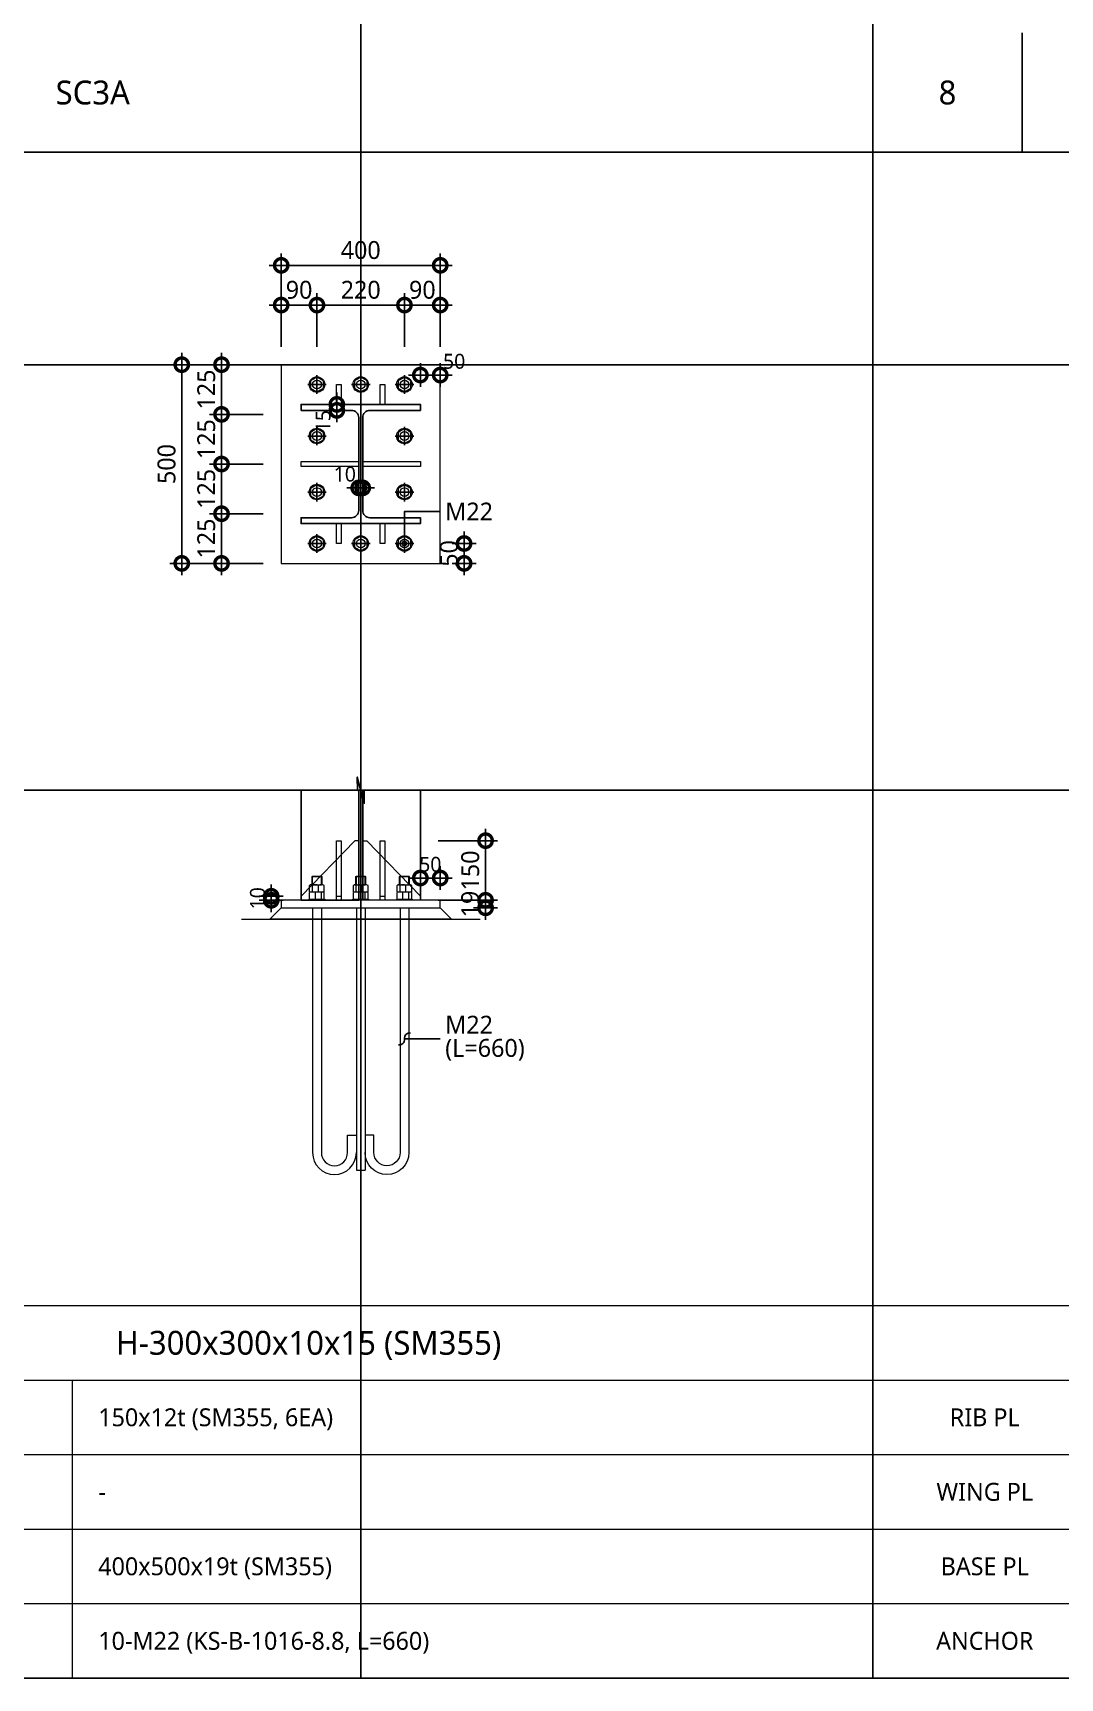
# Model space of a CAD drawing. Extents: x 697 to 24790, y 315 to 8595.
# Drawn here: x 6314 to 8897, y 315 to 4455 of the extents above; entities that cross this region are included whole.
import ezdxf
from ezdxf.enums import TextEntityAlignment as Align
from ezdxf.lldxf.tags import DXFTag

# ---------------------------------------------------------------- set-up
doc = ezdxf.new("R2010")
doc.units = 0
doc.header["$LTSCALE"] = 30
doc.layers.get('DEFPOINTS').update_dxf_attribs({"color": 137})
for name, color, linetype, lineweight in [('Anchor Bolt', 4, 'Continuous', 0), ('Anchor Bolt(Hidden)', 8, 'DASHED0', 0), ('BasePlate', 2, 'Continuous', 0), ('Concrete', 8, 'Continuous', 0), ('Pedestal', 7, 'Continuous', 0), ('Plate', 3, 'Continuous', 0), ('Table(Etc)', 8, 'Continuous', 0), ('Table(Sub)', 7, 'Continuous', 0)]:
    doc.layers.add(name, color=color, linetype=linetype, lineweight=lineweight)
for name, color, linetype in [('Anchor Bolt-Center', 16, 'DASHDOTDOT0'), ('DIM', 7, 'Continuous'), ('DIM-INT', 7, 'Continuous'), ('STEEL', 4, 'Continuous'), ('SYM', 6, 'Continuous'), ('SYM-LEAD', 6, 'Continuous'), ('TABLE', 7, 'Continuous'), ('TEXT', 3, 'Continuous')]:
    doc.layers.add(name, color=color, linetype=linetype)
doc.styles.add('S1', font='malgun.ttf')
doc.styles.add('스타일1', font='malgun.ttf')
tags = doc.linetypes.add('DASHDOTDOT0', pattern=[1, 0.3, -0.23, 0, -0.24, 0, -0.23]).pattern_tags.tags
tags[14:15] = [DXFTag(74, 4), DXFTag(75, 0), DXFTag(340, '0'), DXFTag(46, 0.0), DXFTag(50, 0.0), DXFTag(44, 0.0), DXFTag(45, 0.0)]
tags[12:13] = [DXFTag(74, 4), DXFTag(75, 0), DXFTag(340, '0'), DXFTag(46, 0.0), DXFTag(50, 0.0), DXFTag(44, 0.0), DXFTag(45, 0.0)]
tags[10:11] = [DXFTag(74, 4), DXFTag(75, 0), DXFTag(340, '0'), DXFTag(46, 0.0), DXFTag(50, 0.0), DXFTag(44, 0.0), DXFTag(45, 0.0)]
tags[8:9] = [DXFTag(74, 4), DXFTag(75, 0), DXFTag(340, '0'), DXFTag(46, 0.0), DXFTag(50, 0.0), DXFTag(44, 0.0), DXFTag(45, 0.0)]
tags[6:7] = [DXFTag(74, 4), DXFTag(75, 0), DXFTag(340, '0'), DXFTag(46, 0.0), DXFTag(50, 0.0), DXFTag(44, 0.0), DXFTag(45, 0.0)]
tags[4:5] = [DXFTag(74, 4), DXFTag(75, 0), DXFTag(340, '0'), DXFTag(46, 0.0), DXFTag(50, 0.0), DXFTag(44, 0.0), DXFTag(45, 0.0)]
tags = doc.linetypes.add('DASHED0', pattern=[1, 0.5, -0.5]).pattern_tags.tags
tags[6:7] = [DXFTag(74, 4), DXFTag(75, 0), DXFTag(340, '0'), DXFTag(46, 0.0), DXFTag(50, 0.0), DXFTag(44, 0.0), DXFTag(45, 0.0)]
tags[4:5] = [DXFTag(74, 4), DXFTag(75, 0), DXFTag(340, '0'), DXFTag(46, 0.0), DXFTag(50, 0.0), DXFTag(44, 0.0), DXFTag(45, 0.0)]
doc.dimstyles.new('CJA', dxfattribs={"dimscale": 200, "dimtxt": 3, "dimasz": 1, "dimexe": 2, "dimexo": 3, "dimgap": 1, "dimtad": 1, "dimdec": 0, "dimzin": 1, "dimdsep": 46, "dimlunit": 6, "dimtxsty": '스타일1', "dimblk": 'GAUN-DOT', "dimcen": -2, "dimdle": 2, "dimclrd": 256, "dimclre": 256, "dimclrt": 3, "dimadec": 0, "dimazin": 0, "dimtfac": 1, "dimtdec": 0, "dimtix": 1, "dimtmove": 2, "dimatfit": 3, "dimldrblk": 'DOTSMALL', "dimfxl": 1, "dimtolj": 1, "dimtzin": 1, "dimarcsym": 0})

# ---------------------------------------------------------------- blocks, each defined once
blk = doc.blocks.new('ANCHOR_BOLT-PLAN-M22')
at = {"color": 7, "true_color": 0xffffff}
for p, q in [((-18.2, -3.2), (-16, 2.8)), ((-11.9, 14.2), (-13.1, 11)), ((-11.9, 14.2), (-5.6, 15.3)), ((6.3, 17.4), (3, 16.8)), ((6.3, 17.4), (10.5, 12.5)), ((18.2, 3.2), (16, 5.8)), ((18.2, 3.2), (16, -2.8)), ((-18.2, -3.2), (-16, -5.8)), ((-6.3, -17.4), (-10.5, -12.5)), ((-6.3, -17.4), (-3, -16.8)), ((11.9, -14.2), (5.6, -15.3)), ((11.9, -14.2), (13.1, -11))]:
    blk.add_line(p, q, dxfattribs=at)
blk.add_lwpolyline([(0, 18.5), (-16, 9.2), (-16, -9.2), (0, -18.5), (16, -9.2), (16, 9.2), (0, 18.5)])
at = {"color": 8, "true_color": 0x808080}
blk.add_circle((0, 0), 19.5, dxfattribs=at)
blk.add_circle((0, 0), 11)
at = {"layer": 'Anchor Bolt-Center'}
for p, q in [((-23.4, 0), (23.4, 0)), ((0, 23.4), (0, -23.4))]:
    blk.add_line(p, q, dxfattribs=at)
blk = doc.blocks.new('Arrow_Circle')
blk.add_circle((0, 0), 1)
blk = doc.blocks.new('ANCHOR_BOLT-SECT-M22')
for p, q in [((-12.1, 59.9), (-11, 61)), ((-12.1, 39), (-12.1, 59.9)), ((-12.1, 59.9), (12.1, 59.9)), ((-11, 61), (11, 61)), ((-11, 39), (-11, 61)), ((11, 61), (12.1, 59.9)), ((11, 39), (11, 61)), ((12.1, 59.9), (12.1, 39)), ((-19.5, 0), (-19.5, 3)), ((-19.5, 3), (19.5, 3)), ((19.5, 0), (-19.5, 0)), ((-18.5, 21), (-18.5, 37.2)), ((-18.5, 21), (18.5, 21)), ((-18.5, 3), (-18.5, 19.2)), ((-18.5, 3), (18.5, 3)), ((-14.8, 39), (11.1, 39)), ((-11.1, 21), (-11.1, 37.2)), ((-11.1, 21), (14.8, 21)), ((-3.7, 3), (-3.7, 19.2)), ((3.7, 21), (3.7, 37.2)), ((11.1, 3), (11.1, 19.2)), ((18.5, 21), (18.5, 37.2)), ((18.5, 3), (18.5, 19.2)), ((19.5, 3), (19.5, 0))]:
    blk.add_line(p, q)
for centre, radius, start, end in [((-14.8, 34.3), 4.7, 38.1154, 141.8846), ((-11.1, 4.9), 16.1, 62.6574, 117.3426), ((-3.7, 22.9), 16.1, 62.6574, 117.3426), ((3.7, 4.9), 16.1, 62.6574, 117.3426), ((11.1, 22.9), 16.1, 62.6574, 117.3426), ((14.8, 16.3), 4.7, 38.1154, 141.8846)]:
    blk.add_arc(centre, radius, start, end)
blk = doc.blocks.new('ANCHOR_BOLT-HOOK-M22')
for p, q in [((77, 0), (77, 44)), ((77, 44), (99, 44)), ((99, 44), (99, 0))]:
    blk.add_line(p, q)
for radius in [55, 33]:
    blk.add_arc((44, 0), radius, 180, 0)
blk = doc.blocks.new('Arrow_Tilde')
for centre, start, end in [((-0.25, 0.1875), 216.869898, 323.130102), ((0.25, -0.1875), 36.869898, 143.130102)]:
    blk.add_arc(centre, 0.3125, start, end)
blk = doc.blocks.new('GAUN-DOT')
at = {"linetype": 'ByBlock'}
for p, q in [((2, 0), (-2, 0)), ((0, -2), (0, 2))]:
    blk.add_line(p, q, dxfattribs=at)
at = {"const_width": 2.25}
blk.add_lwpolyline([(0, 0.28125, 1), (0, -0.28125, 1)], format="xyb", close=True, dxfattribs=at)
blk = doc.blocks.new('*D81')
at = {"layer": 'DEFPOINTS', "color": 0, "transparency": 16777216}
for p in [(7288.1, 3570.1), (7338.1, 3594), (7338.1, 3570.1)]:
    blk.add_point(p, dxfattribs=at)
at = {"layer": 'DIM-INT', "lineweight": -2, "transparency": 16777216}
for p, q in [((7288.1, 3615.1), (7288.1, 3624)), ((7338.1, 3615.1), (7338.1, 3624)), ((7273.1, 3594), (7258.1, 3594)), ((7288.1, 3594), (7338.1, 3594)), ((7353.1, 3594), (7368.1, 3594))]:
    blk.add_line(p, q, dxfattribs=at)
at = {"layer": 'DIM-INT', "lineweight": -2, "transparency": 16777216, "xscale": 15, "yscale": 15, "zscale": 15}
blk.add_blockref('GAUN-DOT', (7288.1, 3594), dxfattribs=at)
at = {"layer": 'DIM-INT', "lineweight": -2, "transparency": 16777216, "xscale": 15, "yscale": 15, "zscale": 15, "rotation": 180}
blk.add_blockref('GAUN-DOT', (7338.1, 3594), dxfattribs=at)
at = {"layer": 'DIM-INT', "color": 3, "transparency": 16777216, "insert": (7373.1, 3628.4), "char_height": 37.5, "attachment_point": 5, "style": '스타일1'}
blk.add_mtext('\\A1;50', dxfattribs=at)
blk = doc.blocks.new('_DotSmall')
at = {"color": 0, "linetype": 'ByBlock', "const_width": 0.5}
blk.add_lwpolyline([(-0.0625, 0, 1), (0.0625, 0, 1)], format="xyb", close=True, dxfattribs=at)
blk = doc.blocks.new('*D82')
at = {"layer": 'DEFPOINTS', "color": 0, "transparency": 16777216}
for p in [(7248.1, 3770.1), (7028.1, 3620.1), (7248.1, 3620.1)]:
    blk.add_point(p, dxfattribs=at)
at = {"layer": 'DIM', "lineweight": -2, "transparency": 16777216}
for p, q in [((7028.1, 3665.1), (7028.1, 3800.1)), ((7043.1, 3770.1), (7233.1, 3770.1)), ((7248.1, 3665.1), (7248.1, 3800.1))]:
    blk.add_line(p, q, dxfattribs=at)
at = {"layer": 'DIM', "lineweight": -2, "transparency": 16777216, "xscale": 15, "yscale": 15, "zscale": 15, "rotation": 180}
blk.add_blockref('GAUN-DOT', (7028.1, 3770.1), dxfattribs=at)
at = {"layer": 'DIM', "lineweight": -2, "transparency": 16777216, "xscale": 15, "yscale": 15, "zscale": 15}
blk.add_blockref('GAUN-DOT', (7248.1, 3770.1), dxfattribs=at)
at = {"layer": 'DIM', "color": 3, "transparency": 16777216, "insert": (7138.1, 3808.3), "char_height": 45, "attachment_point": 5, "style": '스타일1'}
blk.add_mtext('\\A1;220', dxfattribs=at)
blk = doc.blocks.new('*D83')
at = {"layer": 'DEFPOINTS', "color": 0, "transparency": 16777216}
for p in [(7338.1, 3870.1), (6938.1, 3620.1), (7338.1, 3620.1)]:
    blk.add_point(p, dxfattribs=at)
at = {"layer": 'DIM', "lineweight": -2, "transparency": 16777216}
for p, q in [((6938.1, 3665.1), (6938.1, 3900.1)), ((7338.1, 3665.1), (7338.1, 3900.1)), ((6953.1, 3870.1), (7323.1, 3870.1))]:
    blk.add_line(p, q, dxfattribs=at)
at = {"layer": 'DIM', "lineweight": -2, "transparency": 16777216, "xscale": 15, "yscale": 15, "zscale": 15, "rotation": 180}
blk.add_blockref('GAUN-DOT', (6938.1, 3870.1), dxfattribs=at)
at = {"layer": 'DIM', "lineweight": -2, "transparency": 16777216, "xscale": 15, "yscale": 15, "zscale": 15}
blk.add_blockref('GAUN-DOT', (7338.1, 3870.1), dxfattribs=at)
at = {"layer": 'DIM', "color": 3, "transparency": 16777216, "insert": (7138.1, 3908.3), "char_height": 45, "attachment_point": 5, "style": '스타일1'}
blk.add_mtext('\\A1;400', dxfattribs=at)
blk = doc.blocks.new('*D84')
at = {"layer": 'DEFPOINTS', "color": 0, "transparency": 16777216}
for p in [(7133.1, 3370.1), (7143.1, 3370.1), (7143.1, 3310.1)]:
    blk.add_point(p, dxfattribs=at)
at = {"layer": 'DIM-INT', "lineweight": -2, "transparency": 16777216}
for p, q in [((7133.1, 3325.1), (7133.1, 3280.1)), ((7143.1, 3325.1), (7143.1, 3280.1)), ((7118.1, 3310.1), (7103.1, 3310.1)), ((7133.1, 3310.1), (7143.1, 3310.1)), ((7158.1, 3310.1), (7173.1, 3310.1))]:
    blk.add_line(p, q, dxfattribs=at)
at = {"layer": 'DIM-INT', "lineweight": -2, "transparency": 16777216, "xscale": 15, "yscale": 15, "zscale": 15}
blk.add_blockref('GAUN-DOT', (7133.1, 3310.1), dxfattribs=at)
at = {"layer": 'DIM-INT', "lineweight": -2, "transparency": 16777216, "xscale": 15, "yscale": 15, "zscale": 15, "rotation": 180}
blk.add_blockref('GAUN-DOT', (7143.1, 3310.1), dxfattribs=at)
at = {"layer": 'DIM-INT', "color": 3, "transparency": 16777216, "insert": (7098.1, 3344.6), "char_height": 37.5, "attachment_point": 5, "style": '스타일1'}
blk.add_mtext('\\A1;10', dxfattribs=at)
blk = doc.blocks.new('*D85')
at = {"layer": 'DEFPOINTS', "color": 0, "transparency": 16777216}
for p in [(7138.1, 3520.1), (7078.1, 3505.1), (7138.1, 3505.1)]:
    blk.add_point(p, dxfattribs=at)
at = {"layer": 'DIM-INT', "lineweight": -2, "transparency": 16777216}
for p, q in [((7093.1, 3520.1), (7048.1, 3520.1)), ((7078.1, 3535.1), (7078.1, 3550.1)), ((7078.1, 3520.1), (7078.1, 3505.1)), ((7093.1, 3505.1), (7048.1, 3505.1)), ((7078.1, 3490.1), (7078.1, 3475.1))]:
    blk.add_line(p, q, dxfattribs=at)
at = {"layer": 'DIM-INT', "lineweight": -2, "transparency": 16777216, "xscale": 15, "yscale": 15, "zscale": 15}
for p, rotation in [((7078.1, 3520.1), 270), ((7078.1, 3505.1), 90)]:
    blk.add_blockref('GAUN-DOT', p, dxfattribs=dict(at, rotation=rotation))
at = {"layer": 'DIM-INT', "color": 3, "transparency": 16777216, "insert": (7043.6, 3478), "char_height": 37.5, "attachment_point": 5, "rotation": 90, "style": '스타일1'}
blk.add_mtext('\\A1;15', dxfattribs=at)
blk = doc.blocks.new('*D86')
at = {"layer": 'DEFPOINTS', "color": 0, "transparency": 16777216}
for p in [(7338.1, 3170.1), (7398.1, 3170.1), (7338.1, 3120.1)]:
    blk.add_point(p, dxfattribs=at)
at = {"layer": 'DIM', "lineweight": -2, "transparency": 16777216}
for p, q in [((7398.1, 3185.1), (7398.1, 3200.1)), ((7383.1, 3170.1), (7428.1, 3170.1)), ((7398.1, 3120.1), (7398.1, 3170.1)), ((7383.1, 3120.1), (7428.1, 3120.1)), ((7398.1, 3105.1), (7398.1, 3090.1))]:
    blk.add_line(p, q, dxfattribs=at)
at = {"layer": 'DIM', "lineweight": -2, "transparency": 16777216, "xscale": 15, "yscale": 15, "zscale": 15}
for p, rotation in [((7398.1, 3170.1), 270), ((7398.1, 3120.1), 90)]:
    blk.add_blockref('GAUN-DOT', p, dxfattribs=dict(at, rotation=rotation))
at = {"layer": 'DIM', "color": 3, "transparency": 16777216, "insert": (7359.9, 3145.1), "char_height": 45, "attachment_point": 5, "rotation": 90, "style": '스타일1'}
blk.add_mtext('\\A1;50', dxfattribs=at)
blk = doc.blocks.new('*D87')
at = {"layer": 'DEFPOINTS', "color": 0, "transparency": 16777216}
for p in [(7288.1, 2422.3), (7452.1, 2422.3), (7288.1, 2272.3)]:
    blk.add_point(p, dxfattribs=at)
at = {"layer": 'DIM', "lineweight": -2, "transparency": 16777216}
for p, q in [((7333.1, 2422.3), (7482.1, 2422.3)), ((7452.1, 2287.3), (7452.1, 2407.3)), ((7333.1, 2272.3), (7482.1, 2272.3))]:
    blk.add_line(p, q, dxfattribs=at)
at = {"layer": 'DIM', "lineweight": -2, "transparency": 16777216, "xscale": 15, "yscale": 15, "zscale": 15}
for p, rotation in [((7452.1, 2422.3), 90), ((7452.1, 2272.3), 270)]:
    blk.add_blockref('GAUN-DOT', p, dxfattribs=dict(at, rotation=rotation))
at = {"layer": 'DIM', "color": 3, "transparency": 16777216, "insert": (7413.7, 2347.3), "char_height": 45, "attachment_point": 5, "rotation": 90, "style": '스타일1'}
blk.add_mtext('\\A1;150', dxfattribs=at)
blk = doc.blocks.new('*D88')
at = {"layer": 'DEFPOINTS', "color": 0, "transparency": 16777216}
for p in [(6913.1, 2282.3), (6988.1, 2282.3), (6988.1, 2272.3)]:
    blk.add_point(p, dxfattribs=at)
at = {"layer": 'DIM-INT', "lineweight": -2, "transparency": 16777216}
for p, q in [((6943.1, 2282.3), (6883.1, 2282.3)), ((6913.1, 2297.3), (6913.1, 2312.3)), ((6913.1, 2272.3), (6913.1, 2282.3)), ((6943.1, 2272.3), (6883.1, 2272.3)), ((6913.1, 2257.3), (6913.1, 2242.3))]:
    blk.add_line(p, q, dxfattribs=at)
at = {"layer": 'DIM-INT', "lineweight": -2, "transparency": 16777216, "xscale": 15, "yscale": 15, "zscale": 15}
for p, rotation in [((6913.1, 2282.3), 270), ((6913.1, 2272.3), 90)]:
    blk.add_blockref('GAUN-DOT', p, dxfattribs=dict(at, rotation=rotation))
at = {"layer": 'DIM-INT', "color": 3, "transparency": 16777216, "insert": (6878.6, 2277.3), "char_height": 37.5, "attachment_point": 5, "rotation": 90, "style": '스타일1'}
blk.add_mtext('\\A1;10', dxfattribs=at)
blk = doc.blocks.new('*D89')
at = {"layer": 'DEFPOINTS', "color": 0, "transparency": 16777216}
for p in [(7338.1, 2328.3), (7288.1, 2253.3), (7338.1, 2253.3)]:
    blk.add_point(p, dxfattribs=at)
at = {"layer": 'DIM-INT', "lineweight": -2, "transparency": 16777216}
for p, q in [((7273.1, 2328.3), (7258.1, 2328.3)), ((7288.1, 2298.3), (7288.1, 2358.3)), ((7288.1, 2328.3), (7338.1, 2328.3)), ((7338.1, 2298.3), (7338.1, 2358.3)), ((7353.1, 2328.3), (7368.1, 2328.3))]:
    blk.add_line(p, q, dxfattribs=at)
at = {"layer": 'DIM-INT', "lineweight": -2, "transparency": 16777216, "xscale": 15, "yscale": 15, "zscale": 15}
blk.add_blockref('GAUN-DOT', (7288.1, 2328.3), dxfattribs=at)
at = {"layer": 'DIM-INT', "lineweight": -2, "transparency": 16777216, "xscale": 15, "yscale": 15, "zscale": 15, "rotation": 180}
blk.add_blockref('GAUN-DOT', (7338.1, 2328.3), dxfattribs=at)
at = {"layer": 'DIM-INT', "color": 3, "transparency": 16777216, "insert": (7313.1, 2362.6), "char_height": 37.5, "attachment_point": 5, "style": '스타일1'}
blk.add_mtext('\\A1;50', dxfattribs=at)
blk = doc.blocks.new('*D90')
at = {"layer": 'DEFPOINTS', "color": 0, "transparency": 16777216}
for p in [(7392.1, 2272.3), (7392.1, 2253.3), (7452.1, 2272.3)]:
    blk.add_point(p, dxfattribs=at)
at = {"layer": 'DIM', "lineweight": -2, "transparency": 16777216}
for p, q in [((7452.1, 2287.3), (7452.1, 2302.3)), ((7437.1, 2272.3), (7482.1, 2272.3)), ((7437.1, 2253.3), (7482.1, 2253.3)), ((7452.1, 2253.3), (7452.1, 2272.3)), ((7452.1, 2238.3), (7452.1, 2223.3))]:
    blk.add_line(p, q, dxfattribs=at)
at = {"layer": 'DIM', "lineweight": -2, "transparency": 16777216, "xscale": 15, "yscale": 15, "zscale": 15}
for p, rotation in [((7452.1, 2272.3), 270), ((7452.1, 2253.3), 90)]:
    blk.add_blockref('GAUN-DOT', p, dxfattribs=dict(at, rotation=rotation))
at = {"layer": 'DIM', "color": 3, "transparency": 16777216, "insert": (7413.7, 2262.8), "char_height": 45, "attachment_point": 5, "rotation": 90, "style": '스타일1'}
blk.add_mtext('\\A1;19', dxfattribs=at)
blk = doc.blocks.new('*D172')
at = {"layer": 'DEFPOINTS', "color": 0, "transparency": 16777216}
for p in [(7248.1, 3770.1), (7248.1, 3620.1), (7338.1, 3620.1)]:
    blk.add_point(p, dxfattribs=at)
at = {"layer": 'DIM', "lineweight": -2, "transparency": 16777216}
for p, q in [((7233.1, 3770.1), (7218.1, 3770.1)), ((7248.1, 3665.1), (7248.1, 3800.1)), ((7338.1, 3770.1), (7248.1, 3770.1)), ((7338.1, 3665.1), (7338.1, 3800.1)), ((7353.1, 3770.1), (7368.1, 3770.1))]:
    blk.add_line(p, q, dxfattribs=at)
at = {"layer": 'DIM', "lineweight": -2, "transparency": 16777216, "xscale": 15, "yscale": 15, "zscale": 15}
blk.add_blockref('GAUN-DOT', (7248.1, 3770.1), dxfattribs=at)
at = {"layer": 'DIM', "lineweight": -2, "transparency": 16777216, "xscale": 15, "yscale": 15, "zscale": 15, "rotation": 180}
blk.add_blockref('GAUN-DOT', (7338.1, 3770.1), dxfattribs=at)
at = {"layer": 'DIM', "color": 3, "transparency": 16777216, "insert": (7293.1, 3808.3), "char_height": 45, "attachment_point": 5, "style": '스타일1'}
blk.add_mtext('\\A1;90', dxfattribs=at)
blk = doc.blocks.new('*D173')
at = {"layer": 'DEFPOINTS', "color": 0, "transparency": 16777216}
for p in [(7028.1, 3770.1), (6938.1, 3620.1), (7028.1, 3620.1)]:
    blk.add_point(p, dxfattribs=at)
at = {"layer": 'DIM', "lineweight": -2, "transparency": 16777216}
for p, q in [((6923.1, 3770.1), (6908.1, 3770.1)), ((6938.1, 3665.1), (6938.1, 3800.1)), ((6938.1, 3770.1), (7028.1, 3770.1)), ((7028.1, 3665.1), (7028.1, 3800.1)), ((7043.1, 3770.1), (7058.1, 3770.1))]:
    blk.add_line(p, q, dxfattribs=at)
at = {"layer": 'DIM', "lineweight": -2, "transparency": 16777216, "xscale": 15, "yscale": 15, "zscale": 15}
blk.add_blockref('GAUN-DOT', (6938.1, 3770.1), dxfattribs=at)
at = {"layer": 'DIM', "lineweight": -2, "transparency": 16777216, "xscale": 15, "yscale": 15, "zscale": 15, "rotation": 180}
blk.add_blockref('GAUN-DOT', (7028.1, 3770.1), dxfattribs=at)
at = {"layer": 'DIM', "color": 3, "transparency": 16777216, "insert": (6983.1, 3808.3), "char_height": 45, "attachment_point": 5, "style": '스타일1'}
blk.add_mtext('\\A1;90', dxfattribs=at)
blk = doc.blocks.new('*D177')
at = {"layer": 'DEFPOINTS', "color": 0, "transparency": 16777216}
for p in [(6788.1, 3620.1), (6938.1, 3620.1), (6938.1, 3495.1)]:
    blk.add_point(p, dxfattribs=at)
at = {"layer": 'DIM', "lineweight": -2, "transparency": 16777216}
for p, q in [((6893.1, 3620.1), (6758.1, 3620.1)), ((6788.1, 3510.1), (6788.1, 3605.1)), ((6893.1, 3495.1), (6758.1, 3495.1))]:
    blk.add_line(p, q, dxfattribs=at)
at = {"layer": 'DIM', "lineweight": -2, "transparency": 16777216, "xscale": 15, "yscale": 15, "zscale": 15}
for p, rotation in [((6788.1, 3620.1), 90), ((6788.1, 3495.1), 270)]:
    blk.add_blockref('GAUN-DOT', p, dxfattribs=dict(at, rotation=rotation))
at = {"layer": 'DIM', "color": 3, "transparency": 16777216, "insert": (6749.8, 3557.6), "char_height": 45, "attachment_point": 5, "rotation": 90, "style": '스타일1'}
blk.add_mtext('\\A1;125', dxfattribs=at)
blk = doc.blocks.new('*D178')
at = {"layer": 'DEFPOINTS', "color": 0, "transparency": 16777216}
for p in [(6688.1, 3620.1), (6938.1, 3620.1), (6938.1, 3120.1)]:
    blk.add_point(p, dxfattribs=at)
at = {"layer": 'DIM', "lineweight": -2, "transparency": 16777216}
for p, q in [((6893.1, 3620.1), (6658.1, 3620.1)), ((6688.1, 3135.1), (6688.1, 3605.1)), ((6893.1, 3120.1), (6658.1, 3120.1))]:
    blk.add_line(p, q, dxfattribs=at)
at = {"layer": 'DIM', "lineweight": -2, "transparency": 16777216, "xscale": 15, "yscale": 15, "zscale": 15}
for p, rotation in [((6688.1, 3620.1), 90), ((6688.1, 3120.1), 270)]:
    blk.add_blockref('GAUN-DOT', p, dxfattribs=dict(at, rotation=rotation))
at = {"layer": 'DIM', "color": 3, "transparency": 16777216, "insert": (6649.9, 3370.1), "char_height": 45, "attachment_point": 5, "rotation": 90, "style": '스타일1'}
blk.add_mtext('\\A1;500', dxfattribs=at)
blk = doc.blocks.new('*D174')
at = {"layer": 'DEFPOINTS', "color": 0, "transparency": 16777216}
for p in [(6938.1, 3495.1), (6788.1, 3370.1), (6938.1, 3370.1)]:
    blk.add_point(p, dxfattribs=at)
at = {"layer": 'DIM', "lineweight": -2, "transparency": 16777216}
for p, q in [((6893.1, 3495.1), (6758.1, 3495.1)), ((6788.1, 3480.1), (6788.1, 3385.1)), ((6893.1, 3370.1), (6758.1, 3370.1))]:
    blk.add_line(p, q, dxfattribs=at)
at = {"layer": 'DIM', "lineweight": -2, "transparency": 16777216, "xscale": 15, "yscale": 15, "zscale": 15}
for p, rotation in [((6788.1, 3495.1), 90), ((6788.1, 3370.1), 270)]:
    blk.add_blockref('GAUN-DOT', p, dxfattribs=dict(at, rotation=rotation))
at = {"layer": 'DIM', "color": 3, "transparency": 16777216, "insert": (6749.8, 3432.6), "char_height": 45, "attachment_point": 5, "rotation": 90, "style": '스타일1'}
blk.add_mtext('\\A1;125', dxfattribs=at)
blk = doc.blocks.new('*D175')
at = {"layer": 'DEFPOINTS', "color": 0, "transparency": 16777216}
for p in [(6938.1, 3245.1), (6788.1, 3120.1), (6938.1, 3120.1)]:
    blk.add_point(p, dxfattribs=at)
at = {"layer": 'DIM', "lineweight": -2, "transparency": 16777216}
for p, q in [((6893.1, 3245.1), (6758.1, 3245.1)), ((6788.1, 3230.1), (6788.1, 3135.1)), ((6893.1, 3120.1), (6758.1, 3120.1))]:
    blk.add_line(p, q, dxfattribs=at)
at = {"layer": 'DIM', "lineweight": -2, "transparency": 16777216, "xscale": 15, "yscale": 15, "zscale": 15}
for p, rotation in [((6788.1, 3245.1), 90), ((6788.1, 3120.1), 270)]:
    blk.add_blockref('GAUN-DOT', p, dxfattribs=dict(at, rotation=rotation))
at = {"layer": 'DIM', "color": 3, "transparency": 16777216, "insert": (6749.8, 3182.6), "char_height": 45, "attachment_point": 5, "rotation": 90, "style": '스타일1'}
blk.add_mtext('\\A1;125', dxfattribs=at)
blk = doc.blocks.new('*D176')
at = {"layer": 'DEFPOINTS', "color": 0, "transparency": 16777216}
for p in [(6788.1, 3370.1), (6938.1, 3370.1), (6938.1, 3245.1)]:
    blk.add_point(p, dxfattribs=at)
at = {"layer": 'DIM', "lineweight": -2, "transparency": 16777216}
for p, q in [((6893.1, 3370.1), (6758.1, 3370.1)), ((6788.1, 3260.1), (6788.1, 3355.1)), ((6893.1, 3245.1), (6758.1, 3245.1))]:
    blk.add_line(p, q, dxfattribs=at)
at = {"layer": 'DIM', "lineweight": -2, "transparency": 16777216, "xscale": 15, "yscale": 15, "zscale": 15}
for p, rotation in [((6788.1, 3370.1), 90), ((6788.1, 3245.1), 270)]:
    blk.add_blockref('GAUN-DOT', p, dxfattribs=dict(at, rotation=rotation))
at = {"layer": 'DIM', "color": 3, "transparency": 16777216, "insert": (6749.8, 3307.6), "char_height": 45, "attachment_point": 5, "rotation": 90, "style": '스타일1'}
blk.add_mtext('\\A1;125', dxfattribs=at)

msp = doc.modelspace()

# ---------------------------------------------------------------- linework, layer by layer
at = {"layer": 'Anchor Bolt(Hidden)'}
for p, q in [((7017.1, 2253.3), (7017.1, 1637.3)), ((7039.1, 2253.3), (7039.1, 1637.3)), ((7127.1, 2253.3), (7127.1, 1593.3)), ((7149.1, 2253.3), (7149.1, 1593.3)), ((7237.1, 2253.3), (7237.1, 1637.3)), ((7259.1, 2253.3), (7259.1, 1637.3)), ((7127.1, 1593.3), (7149.1, 1593.3))]:
    msp.add_line(p, q, dxfattribs=at)
at = {"layer": 'BasePlate'}
for points in [[(6938.1, 3620.1), (6938.1, 3120.1), (7338.1, 3120.1), (7338.1, 3620.1), (6938.1, 3620.1)], [(6938.1, 2272.3), (6938.1, 2253.3), (7338.1, 2253.3), (7338.1, 2272.3), (6938.1, 2272.3)]]:
    msp.add_lwpolyline(points, dxfattribs=at)
at = {"layer": 'Concrete'}
msp.add_lwpolyline([(7366.6, 2224.8), (6909.6, 2224.8), (6938.1, 2253.3), (7338.1, 2253.3), (7366.6, 2224.8)], dxfattribs=at)
at = {"layer": 'DEFPOINTS'}
for p, q in [((7138.1, 8595), (7138.1, 315)), ((697.5, 3620.1), (11162.7, 3620.1)), ((697.5, 2549.2), (11162.7, 2549.2))]:
    msp.add_line(p, q, dxfattribs=at)
at = {"layer": 'DIM', "color": 3}
msp.add_line((697.5, 315), (11002.5, 315), dxfattribs=at)
at = {"layer": 'Pedestal'}
msp.add_line((6838.1, 2224.8), (7438.1, 2224.8), dxfattribs=at)
at = {"layer": 'Plate'}
for p, q in [((7077.1, 2282.3), (7089.1, 2282.3)), ((7187.1, 2282.3), (7199.1, 2282.3))]:
    msp.add_line(p, q, dxfattribs=at)
for points in [[(7089.1, 3520.1), (7077.1, 3520.1), (7077.1, 3570.1), (7089.1, 3570.1), (7089.1, 3520.1)], [(7199.1, 3520.1), (7187.1, 3520.1), (7187.1, 3570.1), (7199.1, 3570.1), (7199.1, 3520.1)], [(7133.1, 3376.1), (7133.1, 3364.1), (6988.1, 3364.1), (6988.1, 3376.1), (7133.1, 3376.1)], [(7143.1, 3364.1), (7143.1, 3376.1), (7288.1, 3376.1), (7288.1, 3364.1), (7143.1, 3364.1)], [(7077.1, 3220.1), (7089.1, 3220.1), (7089.1, 3170.1), (7077.1, 3170.1), (7077.1, 3220.1)], [(7187.1, 3220.1), (7199.1, 3220.1), (7199.1, 3170.1), (7187.1, 3170.1), (7187.1, 3220.1)], [(6988.1, 2272.3), (7133.1, 2272.3), (7133.1, 2422.3), (7123.1, 2422.3), (6988.1, 2282.3), (6988.1, 2272.3)], [(7077.1, 2272.3), (7077.1, 2422.3), (7089.1, 2422.3), (7089.1, 2272.3)], [(7288.1, 2272.3), (7143.1, 2272.3), (7143.1, 2422.3), (7153.1, 2422.3), (7288.1, 2282.3), (7288.1, 2272.3)], [(7187.1, 2272.3), (7187.1, 2422.3), (7199.1, 2422.3), (7199.1, 2272.3)]]:
    msp.add_lwpolyline(points, dxfattribs=at)
at = {"layer": 'STEEL'}
for p, q in [((6988.1, 2272.3), (6988.1, 2549.2)), ((7288.1, 2272.3), (7288.1, 2549.2))]:
    msp.add_line(p, q, dxfattribs=at)
at = {"layer": 'STEEL', "linetype": 'DASHED0'}
for p, q in [((7133.1, 2272.3), (7133.1, 2549.2)), ((7143.1, 2272.3), (7143.1, 2549.2))]:
    msp.add_line(p, q, dxfattribs=at)
at = {"layer": 'STEEL'}
msp.add_lwpolyline([(6988.1, 3505.1), (6988.1, 3520.1), (7288.1, 3520.1), (7288.1, 3505.1), (7161.1, 3505.1, 0.414214), (7143.1, 3487.1), (7143.1, 3253.1, 0.414214), (7161.1, 3235.1), (7288.1, 3235.1), (7288.1, 3220.1), (6988.1, 3220.1), (6988.1, 3235.1), (7115.1, 3235.1, 0.414214), (7133.1, 3253.1), (7133.1, 3487.1, 0.414214), (7115.1, 3505.1), (6988.1, 3505.1)], format="xyb", dxfattribs=at)
at = {"layer": 'SYM'}
msp.add_lwpolyline([(6903, 2549.1), (7129.9, 2548.9), (7129.3, 2582.3), (7147, 2516), (7146.4, 2548.9), (7374.8, 2549.1)], dxfattribs=at)
at = {"layer": 'SYM-LEAD', "color": 6}
msp.add_line((7248.1, 1923.3), (7338.1, 1923.3), dxfattribs=at)
msp.add_lwpolyline([(7248.1, 3175.6), (7248.1, 3250.6), (7338.1, 3250.6)], dxfattribs=at)
at = {"layer": 'TABLE', "color": 3}
msp.add_line((8426.3, 8595), (8426.3, 315), dxfattribs=at)
at = {"layer": 'TABLE', "color": 4}
for p, q in [((8801.3, 4455), (8801.3, 4155)), ((697.5, 4155), (11002.5, 4155))]:
    msp.add_line(p, q, dxfattribs=at)
at = {"layer": 'Table(Etc)'}
for p, q in [((701.9, 877.5), (11002.5, 877.5)), ((701.9, 690), (11002.5, 690)), ((701.9, 502.5), (11002.5, 502.5))]:
    msp.add_line(p, q, dxfattribs=at)
at = {"layer": 'Table(Sub)'}
for p, q in [((701.9, 1252.5), (11002.5, 1252.5)), ((701.9, 1065), (11002.5, 1065)), ((6412.5, 1065), (6412.5, 315))]:
    msp.add_line(p, q, dxfattribs=at)

# ---------------------------------------------------------------- block references
at = {"layer": 'Anchor Bolt'}
for name, p in [('ANCHOR_BOLT-PLAN-M22', (7028.1, 3570.1)), ('ANCHOR_BOLT-PLAN-M22', (7138.1, 3570.1)), ('ANCHOR_BOLT-PLAN-M22', (7248.1, 3570.1)), ('ANCHOR_BOLT-PLAN-M22', (7028.1, 3440.6)), ('ANCHOR_BOLT-PLAN-M22', (7248.1, 3440.6)), ('ANCHOR_BOLT-PLAN-M22', (7028.1, 3299.6)), ('ANCHOR_BOLT-PLAN-M22', (7248.1, 3299.6)), ('ANCHOR_BOLT-PLAN-M22', (7028.1, 3170.1)), ('ANCHOR_BOLT-PLAN-M22', (7138.1, 3170.1)), ('ANCHOR_BOLT-PLAN-M22', (7248.1, 3170.1)), ('ANCHOR_BOLT-SECT-M22', (7028.1, 2272.3)), ('ANCHOR_BOLT-SECT-M22', (7138.1, 2272.3)), ('ANCHOR_BOLT-SECT-M22', (7248.1, 2272.3))]:
    msp.add_blockref(name, p, dxfattribs=at)
at = {"layer": 'Anchor Bolt(Hidden)'}
msp.add_blockref('ANCHOR_BOLT-HOOK-M22', (7028.1, 1637.3), dxfattribs=at)
at = {"layer": 'Anchor Bolt(Hidden)', "xscale": -1}
msp.add_blockref('ANCHOR_BOLT-HOOK-M22', (7248.1, 1637.3), dxfattribs=at)
at = {"layer": 'SYM-LEAD', "color": 6, "xscale": 42.5, "yscale": 42.5, "rotation": 45}
msp.add_blockref('Arrow_Tilde', (7248.1, 1923.3), dxfattribs=at)
at = {"layer": 'TEXT', "xscale": 5.5, "yscale": 5.5}
msp.add_blockref('Arrow_Circle', (7248.1, 3170.1), dxfattribs=at)

# ---------------------------------------------------------------- texts
at = {"layer": 'TEXT', "linetype": 'ByBlock', "style": '스타일1'}
for s, height, p in [('SC3A', 60, (6370.8, 4305)), ('150x12t (SM355, 6EA)', 45, (6478.1, 971.3)), ('-', 45, (6478.1, 783.8)), ('400x500x19t (SM355)', 45, (6478.1, 596.3)), ('10-M22 (KS-B-1016-8.8, L=660)', 45, (6478.1, 408.8))]:
    msp.add_text(s, height=height, dxfattribs=at).set_placement(p, align=Align.MIDDLE_LEFT)
at = {"layer": 'TEXT', "color": 6, "linetype": 'ByBlock', "style": '스타일1'}
msp.add_text('8', height=60, dxfattribs=at).set_placement((8613.8, 4305), align=Align.MIDDLE_CENTER)
at = {"layer": 'TEXT', "color": 3, "style": 'S1'}
msp.add_text('M22', height=45, dxfattribs=at).set_placement((7350.6, 3250.6), align=Align.MIDDLE_LEFT)
msp.add_text('M22', height=45, dxfattribs=at).set_placement((7350.6, 1923.3), align=Align.BOTTOM_LEFT)
msp.add_text('(L=660)', height=45, dxfattribs=at).set_placement((7350.6, 1923.3), align=Align.TOP_LEFT)
at = {"layer": 'TEXT', "linetype": 'ByBlock', "style": '스타일1'}
for s, height, p in [('H-300x300x10x15 (SM355)', 60, (7006.9, 1158.8)), ('RIB PL', 45, (8707.5, 971.3)), ('WING PL', 45, (8707.5, 783.8)), ('BASE PL', 45, (8707.5, 596.3)), ('ANCHOR', 45, (8707.5, 408.8))]:
    msp.add_text(s, height=height, dxfattribs=at).set_placement(p, align=Align.MIDDLE_CENTER)

# ---------------------------------------------------------------- dimensions: what is measured, and where the dimension line sits
at = {"layer": 'DIM'}
for p1, p2, distance, picture, middle in [((6938.1, 3620.1), (7338.1, 3620.1), 250, '*D83', (7138.1, 3908.3)), ((6938.1, 3620.1), (7028.1, 3620.1), 150, '*D173', (6983.1, 3808.3)), ((7028.1, 3620.1), (7248.1, 3620.1), 150, '*D82', (7138.1, 3808.3)), ((7338.1, 3620.1), (7248.1, 3620.1), -150, '*D172', (7293.1, 3808.3)), ((6938.1, 3120.1), (6938.1, 3620.1), 250, '*D178', (6649.9, 3370.1)), ((6938.1, 3495.1), (6938.1, 3620.1), 150, '*D177', (6749.8, 3557.6)), ((6938.1, 3495.1), (6938.1, 3370.1), -150, '*D174', (6749.8, 3432.6)), ((6938.1, 3245.1), (6938.1, 3370.1), 150, '*D176', (6749.8, 3307.6)), ((6938.1, 3245.1), (6938.1, 3120.1), -150, '*D175', (6749.8, 3182.6)), ((7338.1, 3120.1), (7338.1, 3170.1), -60, '*D86', (7359.9, 3145.1)), ((7288.1, 2272.3), (7288.1, 2422.3), -163.9, '*D87', (7413.7, 2347.3)), ((7392.1, 2253.3), (7392.1, 2272.3), -60, '*D90', (7413.7, 2262.8))]:
    dim = msp.add_aligned_dim(p1=p1, p2=p2, distance=distance, dimstyle='CJA', override={"dimscale": 15}, dxfattribs=at)
    dim.commit()
    dim.dimension.update_dxf_attribs({"geometry": picture, "text_midpoint": middle})
at = {"layer": 'DIM-INT'}
for base, p1, p2, angle, picture, middle in [((7338.1, 3594), (7288.1, 3570.1), (7338.1, 3570.1), 0, '*D81', (7373.1, 3628.4)), ((7078.1, 3505.1), (7138.1, 3520.1), (7138.1, 3505.1), 270, '*D85', (7043.6, 3478)), ((7143.1, 3310.1), (7133.1, 3370.1), (7143.1, 3370.1), 0, '*D84', (7098.1, 3344.6))]:
    dim = msp.add_linear_dim(base=base, p1=p1, p2=p2, angle=angle, dimstyle='CJA', override={"dimscale": 15, "dimtxt": 2.5}, dxfattribs=at)
    dim.commit()
    dim.dimension.update_dxf_attribs({"geometry": picture, "text_midpoint": middle, "dimtype": 161})
for p1, p2, picture, middle in [((7288.1, 2253.3), (7338.1, 2253.3), '*D89', (7313.1, 2362.6)), ((6988.1, 2272.3), (6988.1, 2282.3), '*D88', (6878.6, 2277.3))]:
    dim = msp.add_aligned_dim(p1=p1, p2=p2, distance=75, dimstyle='CJA', override={"dimscale": 15, "dimtxt": 2.5}, dxfattribs=at)
    dim.commit()
    dim.dimension.update_dxf_attribs({"geometry": picture, "text_midpoint": middle})

doc.saveas('drawing.dxf')
